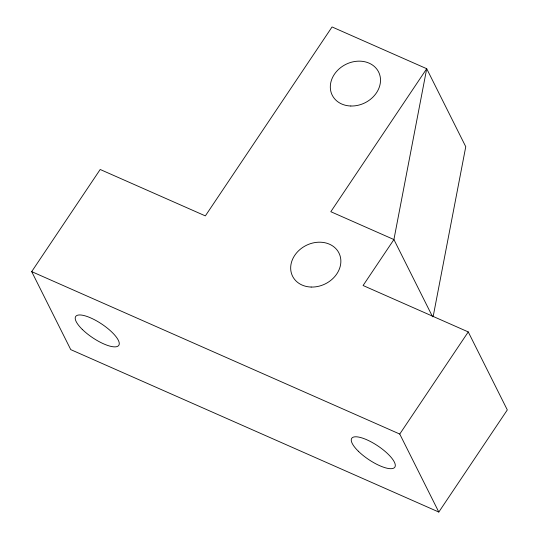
<?xml version="1.0" encoding="UTF-8"?>
<svg xmlns="http://www.w3.org/2000/svg" width="539" height="539" viewBox="0 0 539 539"><rect width="100%" height="100%" fill="white"/><g stroke="black" fill="none" stroke-linecap="round" stroke-linejoin="round"><path stroke-width="0.81" d="M433.127 316.723L465.763 146.709L426.713 68.716L332.064 26.95L205.352 215.896L100.193 169.489L31.693 271.622L70.75 349.616L438.807 512.05L507.307 409.916L468.25 331.923L363.091 285.515L393.915 239.552L426.713 68.716L330.818 211.706L393.915 239.552L432.595 316.797M438.807 512.05L399.756 434.057L468.25 331.923M31.693 271.622L399.756 434.057M311.158 287.051A25.933 21.472 -26.6 0 0 339.442 254.071A25.933 21.472 -26.6 0 0 296.706 252.757A25.933 21.472 -26.6 0 0 311.158 287.051M350.808 106.008A25.933 21.472 -26.6 0 0 379.085 73.028A25.933 21.472 -26.6 0 0 336.349 71.714A25.933 21.472 -26.6 0 0 350.808 106.008M358.314 451.21A25.933 8.213 33.8 0 0 394.743 467.286A25.933 8.213 33.8 0 0 366.763 439.75A25.933 8.213 33.8 0 0 358.314 451.21M82.272 329.383A25.933 8.213 33.8 0 0 118.701 345.465A25.933 8.213 33.8 0 0 90.72 317.922A25.933 8.213 33.8 0 0 82.272 329.383"/></g></svg>
